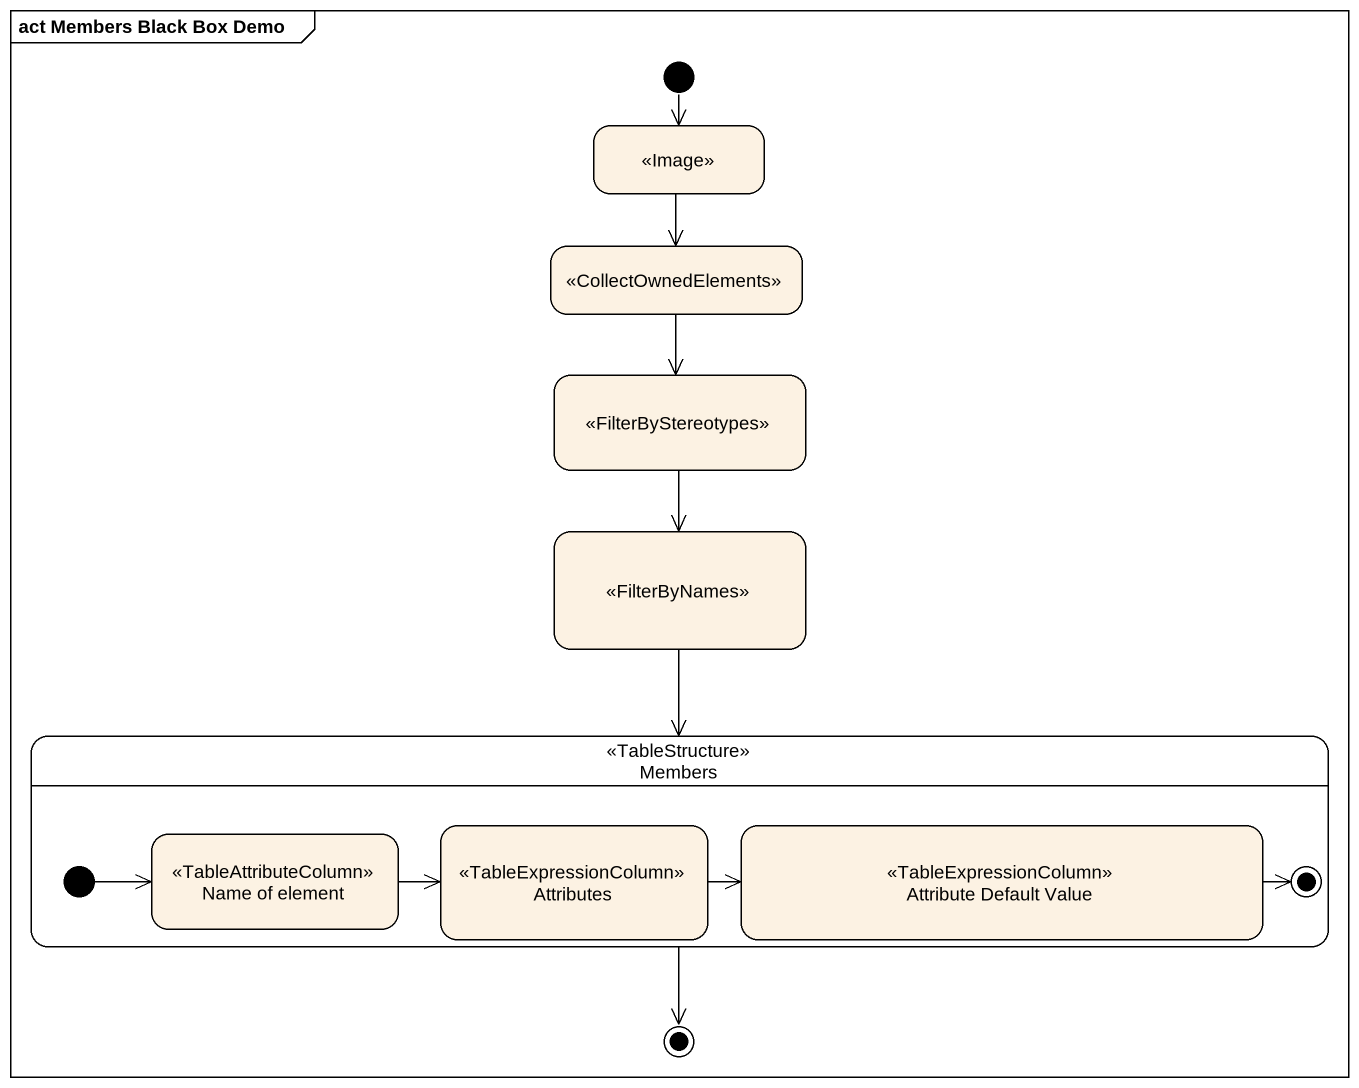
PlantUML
@startuml
mainframe act Members Black Box Demo
hide empty description
state " " as state1 <<Image>>
state " " as state2 <<CollectOwnedElements>>
state " " as state3 <<FilterByStereotypes>>
state " " as state4 <<FilterByNames>>
state Members <<TableStructure>> {
  state "Name of element" as Name_of_element <<TableAttributeColumn>>
  state Attributes <<TableExpressionColumn>>
  state "Attribute Default Value" as Attribute_Default_Value <<TableExpressionColumn>>
  [*] -right-> Name_of_element
  Attribute_Default_Value -right-> [*]
}
[*] --> state1
state1 --> state2
state2 --> state3
state3 --> state4
state4 --> Members
Name_of_element -right-> Attributes
Attributes -right-> Attribute_Default_Value
Members --> [*]
@enduml
